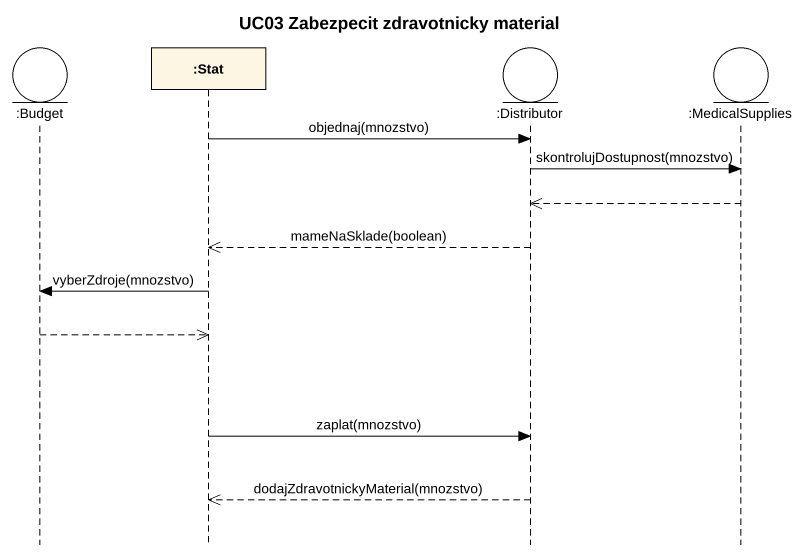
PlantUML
@startuml
title UC03 Zabezpecit zdravotnicky material
hide footbox
entity ":Budget" as Budget
participant ":Stat" as Stat
entity ":Distributor" as Distributor
entity ":MedicalSupplies" as MedicalSupplies

Stat -> Distributor : objednaj(mnozstvo)
Distributor -> MedicalSupplies : skontrolujDostupnost(mnozstvo)
MedicalSupplies -->> Distributor
Distributor -->> Stat : mameNaSklade(boolean)
Stat -> Budget : vyberZdroje(mnozstvo)
Budget -->> Stat
Stat -> Distributor : zaplat(mnozstvo)
Distributor -->> Stat : dodajZdravotnickyMaterial(mnozstvo)
@enduml
